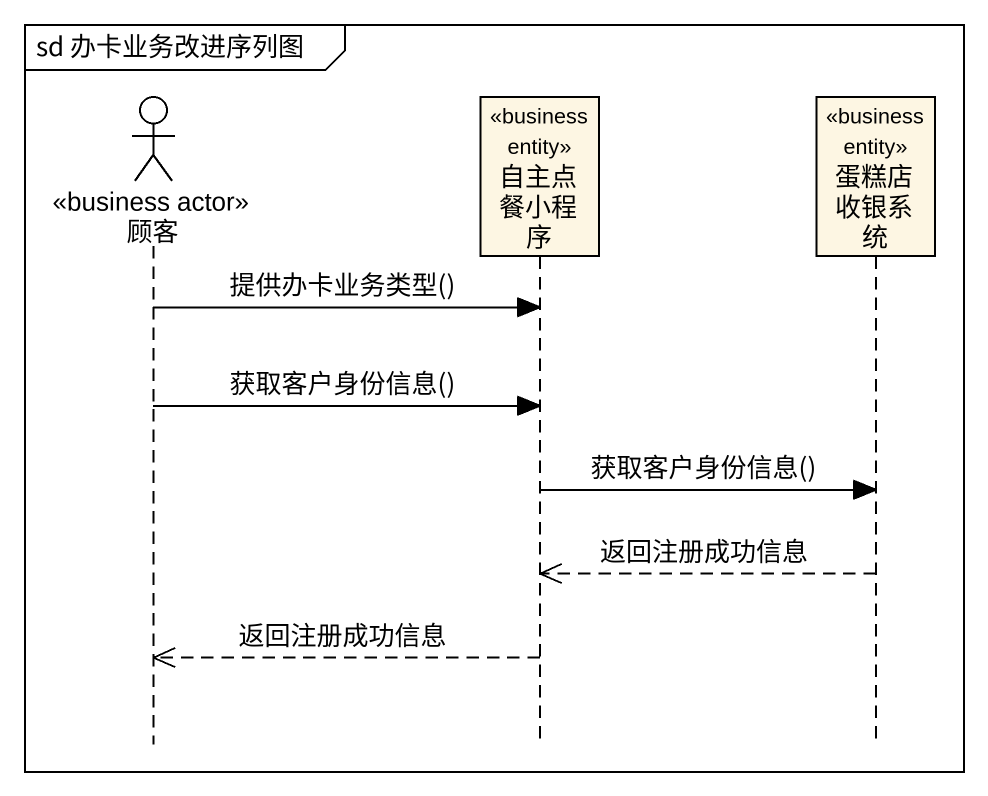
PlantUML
@startuml
mainframe sd 办卡业务改进序列图
hide footbox
actor 顾客 <<business actor>>
participant 自主点餐小程序 <<business entity>>
participant 蛋糕店收银系统 <<business entity>>

顾客 -> 自主点餐小程序 : 提供办卡业务类型()
顾客 -> 自主点餐小程序 : 获取客户身份信息()
自主点餐小程序 -> 蛋糕店收银系统 : 获取客户身份信息()
蛋糕店收银系统 -->> 自主点餐小程序 : 返回注册成功信息
自主点餐小程序 -->> 顾客 : 返回注册成功信息
@enduml
